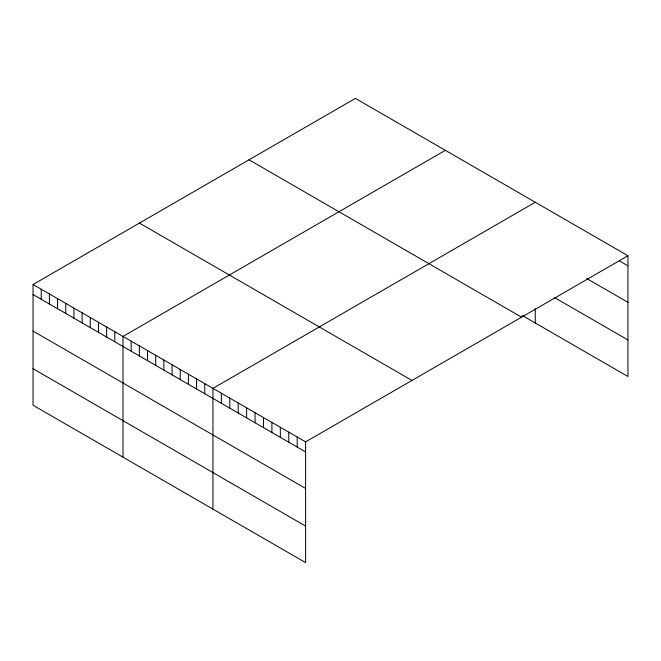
<?xml version="1.0" encoding="UTF-8"?>
<svg xmlns="http://www.w3.org/2000/svg" width="661" height="661" viewBox="0 0 661 661"><rect width="100%" height="100%" fill="white"/><g stroke="black" fill="none" stroke-linecap="round" stroke-linejoin="round"><path stroke-width="0.99" d="M33.05 284.503L305.605 441.862L305.605 562.602L33.05 405.243L33.05 284.503L355.395 98.398L627.95 255.757L627.95 376.497L522.198 315.446M445.34 150.328L122.996 336.432L122.996 457.172M535.278 202.258L212.933 388.362L212.933 509.102M305.605 441.862L627.95 255.757M619.522 260.955L627.95 265.821M586.671 278.512L627.95 302.341M554.653 297.657L627.95 339.977M249.023 159.813L521.579 317.173M139.421 223.088L411.977 380.447M33.05 294.566L305.605 451.926M33.05 331.087L305.605 488.446M33.05 368.722L305.605 526.082M535.278 308.794L535.278 322.998M297.177 436.995L297.177 447.059M288.758 432.137L288.758 442.192M280.33 427.27L280.33 437.334M271.911 422.404L271.911 432.468M263.483 417.545L263.483 427.601M255.055 412.679L255.055 422.743M246.636 407.812L246.636 417.876M238.208 402.954L238.208 413.009M229.788 398.087L229.788 408.151M221.361 393.221L221.361 403.284M204.761 383.636L204.761 393.7M196.581 378.918L196.581 388.982M188.41 374.2L188.41 384.256M180.23 369.474L180.23 379.538M172.05 364.756L172.05 374.82M163.878 360.03L163.878 370.094M155.699 355.312L155.699 365.376M147.527 350.594L147.527 360.658M139.347 345.868L139.347 355.932M131.167 341.15L131.167 351.214M114.816 331.706L114.816 341.77M106.644 326.988L106.644 337.052M98.464 322.271L98.464 332.334M90.284 317.544L90.284 327.608M82.113 312.827L82.113 322.89M73.933 308.109L73.933 318.164M65.753 303.382L65.753 313.446M57.581 298.665L57.581 308.728M49.401 293.947L49.401 304.002M41.23 289.221L41.23 299.284"/></g></svg>
